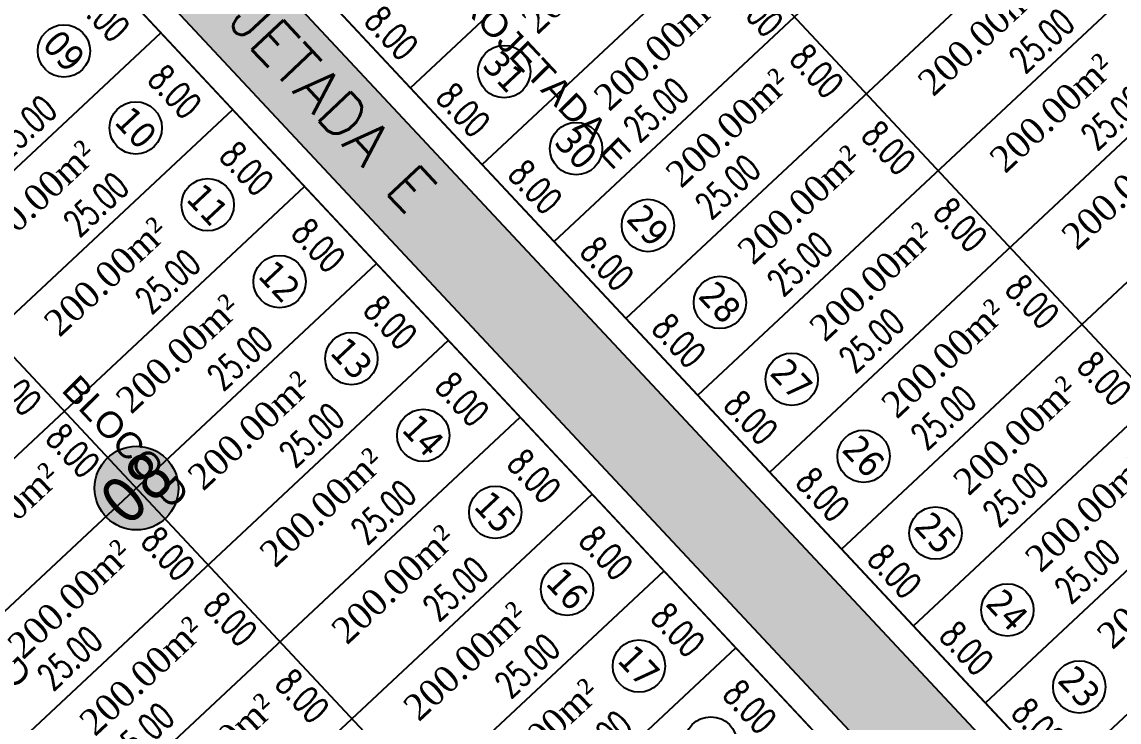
# Model space of a CAD drawing. Header units: metres. Extents: x 437145 to 437701, y 9614495 to 9615043.
# Drawn here: x 437431.1 to 437514.5, y 9614764.9 to 9614818.1 of the extents above; entities that cross this region are included whole.
import ezdxf

# ---------------------------------------------------------------- set-up
doc = ezdxf.new("R2010")
doc.units = ezdxf.units.M
doc.header["$PDMODE"] = 35
doc.header["$PDSIZE"] = 0.1
for name, color, linetype in [('ADUTORA', 90, 'Continuous'), ('Auxiliar', 7, 'Continuous'), ('COTAS', 10, 'Continuous'), ('Layer3', 1, 'Continuous'), ('M_FIO', 32, 'Continuous'), ('ÁREA', 7, 'Continuous')]:
    doc.layers.add(name, color=color, linetype=linetype)
doc.styles.add('ARIAL', font='arial.ttf')
doc.styles.add('COTAS', font='romans.shx', dxfattribs={"width": 0.7})
doc.styles.add('symplex', font='simplex.shx', dxfattribs={"bigfont": 'bigfont.shx'})
doc.styles.add('tahoma', font='tahoma.ttf')
doc.styles.add('ÁREA', font='times.ttf', dxfattribs={"height": 2})
doc.dimstyles.new('C-75', dxfattribs={"dimtxt": 2, "dimasz": 0.2, "dimexe": 0, "dimexo": 0, "dimgap": 1, "dimtad": 0, "dimzin": 4, "dimdsep": 46, "dimtxsty": 'COTAS', "dimblk1": 'BOL-COT', "dimblk2": 'BOL-COT', "dimsah": 1, "dimcen": 0.1, "dimse1": 1, "dimse2": 1, "dimsd1": 1, "dimsd2": 1, "dimclrd": 8, "dimclre": 256, "dimaunit": 1, "dimadec": 3, "dimazin": 0, "dimtfac": 0.5, "dimtix": 1, "dimtmove": 0, "dimatfit": 3, "dimldrblk": 'BOL-COT', "dimfxl": 1, "dimtolj": 1, "dimtzin": 0, "dimarcsym": 0})

# ---------------------------------------------------------------- blocks, each defined once
blk = doc.blocks.new('*D471')
at = {"layer": 'Defpoints', "color": 0, "transparency": 16777216}
for p in [(2646.274082339159, 1111.394247163418), (2646.27414788995, 1109.550512975413), (2671.27414792435, 1109.551401807326)]:
    blk.add_point(p, dxfattribs=at)
at = {"layer": 'Layer3', "transparency": 16777216, "insert": (2658.774082356359, 1111.394691579375), "char_height": 2, "attachment_point": 5, "rotation": 0.00203705268987296, "style": 'COTAS'}
blk.add_mtext('\\A1;25.00', dxfattribs=at)
blk = doc.blocks.new('BOL-COT')
at = {"layer": 'COTAS'}
for p, q in [((-1.999999999999943, 8.53e-14), (2, 8.53e-14)), ((0, -2.999999999999971), (0, 3.000000000000028))]:
    blk.add_line(p, q, dxfattribs=at)
blk.add_circle((0, 0), 0.4, dxfattribs=at)
blk = doc.blocks.new('*D475')
at = {"layer": 'Defpoints', "color": 0, "transparency": 16777216}
for p in [(2671.274147924118, 1109.551401803601), (2668.994713041664, 1101.55132076332), (2671.274432350206, 1101.551401814776)]:
    blk.add_point(p, dxfattribs=at)
at = {"layer": 'Layer3', "transparency": 16777216, "insert": (2668.99457082862, 1105.551320757733), "char_height": 2, "attachment_point": 5, "rotation": 270.0020370518117, "style": 'COTAS'}
blk.add_mtext('\\A1;8.00', dxfattribs=at)
blk = doc.blocks.new('*D476')
at = {"layer": 'Defpoints', "color": 0, "transparency": 16777216}
for p in [(2646.274366763131, 1103.394247167143), (2671.274432348402, 1101.551401818502), (2646.274432314059, 1101.550512984726)]:
    blk.add_point(p, dxfattribs=at)
at = {"layer": 'Layer3', "transparency": 16777216, "insert": (2658.774366780302, 1103.394691584031), "char_height": 2, "attachment_point": 5, "rotation": 0.0020370569587351227, "style": 'COTAS'}
blk.add_mtext('\\A1;25.00', dxfattribs=at)
blk = doc.blocks.new('*D480')
at = {"layer": 'Defpoints', "color": 0, "transparency": 16777216}
for p in [(2671.274432351138, 1101.551401814777), (2668.994997471712, 1093.551320763139), (2671.274716777868, 1093.551401814777)]:
    blk.add_point(p, dxfattribs=at)
at = {"layer": 'Layer3', "transparency": 16777216, "insert": (2668.994855258347, 1097.551320763138), "char_height": 2, "attachment_point": 5, "rotation": 270.00203705639456, "style": 'COTAS'}
blk.add_mtext('\\A1;8.00', dxfattribs=at)
blk = doc.blocks.new('*D481')
at = {"layer": 'Defpoints', "color": 0, "transparency": 16777216}
for p in [(2646.274651191357, 1095.394247178319), (2646.274716742011, 1093.550512986588), (2671.274716776237, 1093.55140181664)]:
    blk.add_point(p, dxfattribs=at)
at = {"layer": 'Layer3', "transparency": 16777216, "insert": (2658.77465120847, 1095.394691593345), "char_height": 2, "attachment_point": 5, "rotation": 0.002037048421005068, "style": 'COTAS'}
blk.add_mtext('\\A1;25.00', dxfattribs=at)
blk = doc.blocks.new('*D485')
at = {"layer": 'Defpoints', "color": 0, "transparency": 16777216}
for p in [(2671.274716774143, 1093.551401814777), (2668.995281889884, 1085.551320770523), (2671.275001201105, 1085.551401822228)]:
    blk.add_point(p, dxfattribs=at)
at = {"layer": 'Layer3', "transparency": 16777216, "insert": (2668.995139676403, 1089.551320766798), "char_height": 2, "attachment_point": 5, "rotation": 270.002037058064, "style": 'COTAS'}
blk.add_mtext('\\A1;8.00', dxfattribs=at)
blk = doc.blocks.new('*D486')
at = {"layer": 'Defpoints', "color": 0, "transparency": 16777216}
for p in [(2646.274935614302, 1087.394247195083), (2646.275001164957, 1085.550512994039), (2671.275001199241, 1085.55140182409)]:
    blk.add_point(p, dxfattribs=at)
at = {"layer": 'Layer3', "transparency": 16777216, "insert": (2658.774935631445, 1087.394691610108), "char_height": 2, "attachment_point": 5, "rotation": 0.002037048421005068, "style": 'COTAS'}
blk.add_mtext('\\A1;25.00', dxfattribs=at)
blk = doc.blocks.new('*D488')
at = {"layer": 'Defpoints', "color": 0, "transparency": 16777216}
for p in [(2642.17790643553, 1093.372511590231), (2642.178190860688, 1085.372511597681), (2644.708813139815, 1085.372601569261)]:
    blk.add_point(p, dxfattribs=at)
at = {"layer": 'Layer3', "transparency": 16777216, "insert": (2644.708670927236, 1089.372601574618), "char_height": 2, "attachment_point": 5, "rotation": 270.00203704514064, "style": 'COTAS'}
blk.add_mtext('\\A1;8.00', dxfattribs=at)
blk = doc.blocks.new('*D489')
at = {"layer": 'Defpoints', "color": 0, "transparency": 16777216}
for p in [(2646.274211102169, 1087.585696259844), (2621.275001535448, 1085.540807431895), (2646.275001205935, 1085.550512992176)]:
    blk.add_point(p, dxfattribs=at)
at = {"layer": 'Layer3', "transparency": 16777216, "insert": (2633.774211266926, 1087.580843479703), "char_height": 2, "attachment_point": 5, "rotation": 0.02224350485413681, "style": 'COTAS'}
blk.add_mtext('\\A1;25.00', dxfattribs=at)
blk = doc.blocks.new('*D490')
at = {"layer": 'Defpoints', "color": 0, "transparency": 16777216}
for p in [(2671.275001201104, 1085.551401822227), (2668.995566319232, 1077.551320778238), (2671.275285627135, 1077.551401829678)]:
    blk.add_point(p, dxfattribs=at)
at = {"layer": 'Layer3', "transparency": 16777216, "insert": (2668.995424106217, 1081.551320774514), "char_height": 2, "attachment_point": 5, "rotation": 270.00203705139387, "style": 'COTAS'}
blk.add_mtext('\\A1;8.00', dxfattribs=at)
blk = doc.blocks.new('*D491')
at = {"layer": 'Defpoints', "color": 0, "transparency": 16777216}
for p in [(2646.275220040529, 1079.394247196946), (2646.275285591046, 1077.550513003352), (2671.275285625271, 1077.551401831541)]:
    blk.add_point(p, dxfattribs=at)
at = {"layer": 'Layer3', "transparency": 16777216, "insert": (2658.775220057642, 1079.39469161104), "char_height": 2, "attachment_point": 5, "rotation": 0.002037044152142905, "style": 'COTAS'}
blk.add_mtext('\\A1;25.00', dxfattribs=at)
blk = doc.blocks.new('*D492')
at = {"layer": 'Defpoints', "color": 0, "transparency": 16777216}
for p in [(2642.174668986141, 1086.904543355438), (2642.174953413104, 1078.904543362889), (2644.705575691618, 1078.90463333504)]:
    blk.add_point(p, dxfattribs=at)
at = {"layer": 'Layer3', "transparency": 16777216, "insert": (2644.705433478137, 1082.904633324924), "char_height": 2, "attachment_point": 5, "rotation": 270.002037058064, "style": 'COTAS'}
blk.add_mtext('\\A1;8.00', dxfattribs=at)
blk = doc.blocks.new('*D493')
at = {"layer": 'Defpoints', "color": 0, "transparency": 16777216}
for p in [(2671.275285626203, 1077.551401829678), (2668.99585074276, 1069.551320778288), (2671.275570052059, 1069.551401829678)]:
    blk.add_point(p, dxfattribs=at)
at = {"layer": 'Layer3', "transparency": 16777216, "insert": (2668.995708529832, 1073.551320778288), "char_height": 2, "attachment_point": 5, "rotation": 270.0020370501413, "style": 'COTAS'}
blk.add_mtext('\\A1;8.00', dxfattribs=at)
blk = doc.blocks.new('*D494')
at = {"layer": 'Defpoints', "color": 0, "transparency": 16777216}
for p in [(2646.275504466502, 1071.394247196946), (2646.275570017019, 1069.55051300894), (2671.275570051302, 1069.551401837128)]:
    blk.add_point(p, dxfattribs=at)
at = {"layer": 'Layer3', "transparency": 16777216, "insert": (2658.775504483644, 1071.39469161104), "char_height": 2, "attachment_point": 5, "rotation": 0.002037044152142905, "style": 'COTAS'}
blk.add_mtext('\\A1;25.00', dxfattribs=at)
blk = doc.blocks.new('*D496')
at = {"layer": 'Defpoints', "color": 0, "transparency": 16777216}
for p in [(2642.10909494114, 1076.243022471997), (2642.109379368102, 1068.243022479448), (2644.640001647607, 1068.243112451599)]:
    blk.add_point(p, dxfattribs=at)
at = {"layer": 'Layer3', "transparency": 16777216, "insert": (2644.639859434125, 1072.243112454522), "char_height": 2, "attachment_point": 5, "rotation": 270.002037058064, "style": 'COTAS'}
blk.add_mtext('\\A1;8.00', dxfattribs=at)
blk = doc.blocks.new('*D497')
at = {"layer": 'Defpoints', "color": 0, "transparency": 16777216}
for p in [(2646.274779953813, 1071.585696269158), (2621.275570387452, 1069.540807443071), (2646.27557005788, 1069.550513007077)]:
    blk.add_point(p, dxfattribs=at)
at = {"layer": 'Layer3', "transparency": 16777216, "insert": (2633.774780118599, 1071.580843487154), "char_height": 2, "attachment_point": 5, "rotation": 0.022243513391919073, "style": 'COTAS'}
blk.add_mtext('\\A1;25.00', dxfattribs=at)
blk = doc.blocks.new('*D498')
at = {"layer": 'Defpoints', "color": 0, "transparency": 16777216}
for p in [(2671.275570051128, 1069.551401833403), (2668.996135170304, 1061.551320789165), (2671.275854478031, 1061.551401840854)]:
    blk.add_point(p, dxfattribs=at)
at = {"layer": 'Layer3', "transparency": 16777216, "insert": (2668.995992956852, 1065.551320785441), "char_height": 2, "attachment_point": 5, "rotation": 270.00203705764716, "style": 'COTAS'}
blk.add_mtext('\\A1;8.00', dxfattribs=at)
blk = doc.blocks.new('*D499')
at = {"layer": 'Defpoints', "color": 0, "transparency": 16777216}
for p in [(2646.27578889121, 1063.394247195083), (2646.275854442001, 1061.550513012665), (2671.275854476286, 1061.551401844579)]:
    blk.add_point(p, dxfattribs=at)
at = {"layer": 'Layer3', "transparency": 16777216, "insert": (2658.775788908352, 1063.39469161104), "char_height": 2, "attachment_point": 5, "rotation": 0.00203705268987296, "style": 'COTAS'}
blk.add_mtext('\\A1;25.00', dxfattribs=at)
blk = doc.blocks.new('*D501')
at = {"layer": 'Defpoints', "color": 0, "transparency": 16777216}
for p in [(2642.178759712517, 1069.372511608857), (2642.1790441375, 1061.372511614445), (2644.709666416481, 1061.37260158597)]:
    blk.add_point(p, dxfattribs=at)
at = {"layer": 'Layer3', "transparency": 16777216, "insert": (2644.709524203989, 1065.372601595107), "char_height": 2, "attachment_point": 5, "rotation": 270.0020370438896, "style": 'COTAS'}
blk.add_mtext('\\A1;8.00', dxfattribs=at)
blk = doc.blocks.new('*D502')
at = {"layer": 'Defpoints', "color": 0, "transparency": 16777216}
for p in [(2646.275064378915, 1063.585696267295), (2621.275854812435, 1061.540807448658), (2646.275854482979, 1061.550513012666)]:
    blk.add_point(p, dxfattribs=at)
at = {"layer": 'Layer3', "transparency": 16777216, "insert": (2633.775064543643, 1063.580843485291), "char_height": 2, "attachment_point": 5, "rotation": 0.022243513391815937, "style": 'COTAS'}
blk.add_mtext('\\A1;25.00', dxfattribs=at)
blk = doc.blocks.new('*D503')
at = {"layer": 'Defpoints', "color": 0, "transparency": 16777216}
for p in [(2671.27585447617, 1061.551401840854), (2668.996419598139, 1053.551320795035), (2671.276138902084, 1053.551401846442)]:
    blk.add_point(p, dxfattribs=at)
at = {"layer": 'Layer3', "transparency": 16777216, "insert": (2668.996277385182, 1057.551320792242), "char_height": 2, "attachment_point": 5, "rotation": 270.0020370505597, "style": 'COTAS'}
blk.add_mtext('\\A1;8.00', dxfattribs=at)
blk = doc.blocks.new('*D504')
at = {"layer": 'Defpoints', "color": 0, "transparency": 16777216}
for p in [(2646.276073316018, 1055.394247206259), (2646.27613886681, 1053.550513018254), (2671.276138901268, 1053.551401850167)]:
    blk.add_point(p, dxfattribs=at)
at = {"layer": 'Layer3', "transparency": 16777216, "insert": (2658.776073333247, 1055.394691622216), "char_height": 2, "attachment_point": 5, "rotation": 0.00203705268987296, "style": 'COTAS'}
blk.add_mtext('\\A1;25.00', dxfattribs=at)
blk = doc.blocks.new('*D506')
at = {"layer": 'Defpoints', "color": 0, "transparency": 16777216}
for p in [(2642.17904413657, 1061.372511614445), (2642.179328563415, 1053.372511625621), (2644.70995084356, 1053.372601597735)]:
    blk.add_point(p, dxfattribs=at)
at = {"layer": 'Layer3', "transparency": 16777216, "insert": (2644.709808630136, 1057.372601602557), "char_height": 2, "attachment_point": 5, "rotation": 270.0020370572312, "style": 'COTAS'}
blk.add_mtext('\\A1;8.00', dxfattribs=at)
blk = doc.blocks.new('*D507')
at = {"layer": 'Defpoints', "color": 0, "transparency": 16777216}
for p in [(2646.275348804103, 1055.585696287784), (2621.276139237534, 1053.540807457972), (2646.276138908021, 1053.550513020116)]:
    blk.add_point(p, dxfattribs=at)
at = {"layer": 'Layer3', "transparency": 16777216, "insert": (2633.77534896886, 1055.580843506712), "char_height": 2, "attachment_point": 5, "rotation": 0.022243509123005028, "style": 'COTAS'}
blk.add_mtext('\\A1;25.00', dxfattribs=at)
blk = doc.blocks.new('*D508')
at = {"layer": 'Defpoints', "color": 0, "transparency": 16777216}
for p in [(2671.276138901153, 1053.551401848304), (2668.996704013926, 1045.551320802453), (2671.276423327183, 1045.551401853892)]:
    blk.add_point(p, dxfattribs=at)
at = {"layer": 'Layer3', "transparency": 16777216, "insert": (2668.996561800911, 1049.551320799659), "char_height": 2, "attachment_point": 5, "rotation": 270.0020370513935, "style": 'COTAS'}
blk.add_mtext('\\A1;8.00', dxfattribs=at)
blk = doc.blocks.new('*D509')
at = {"layer": 'Defpoints', "color": 0, "transparency": 16777216}
for p in [(2646.276357741588, 1047.394247223023), (2646.276423291967, 1045.55051302943), (2671.276423326252, 1045.551401855755)]:
    blk.add_point(p, dxfattribs=at)
at = {"layer": 'Layer3', "transparency": 16777216, "insert": (2658.776357758731, 1047.394691636185), "char_height": 2, "attachment_point": 5, "rotation": 0.0020370398832807433, "style": 'COTAS'}
blk.add_mtext('\\A1;25.00', dxfattribs=at)
blk = doc.blocks.new('*D513')
at = {"layer": 'Defpoints', "color": 0, "transparency": 16777216}
for p in [(2671.276423333701, 1045.551401853892), (2668.996988451714, 1037.551320804348), (2671.276707759616, 1037.551401855755)]:
    blk.add_point(p, dxfattribs=at)
at = {"layer": 'Layer3', "transparency": 16777216, "insert": (2668.996846238757, 1041.551320803417), "char_height": 2, "attachment_point": 5, "rotation": 270.0020370505587, "style": 'COTAS'}
blk.add_mtext('\\A1;8.00', dxfattribs=at)
blk = doc.blocks.new('*D514')
at = {"layer": 'Defpoints', "color": 0, "transparency": 16777216}
for p in [(2646.276642172932, 1039.394247234199), (2646.276707723586, 1037.55051302943), (2671.276707758918, 1037.55140185948)]:
    blk.add_point(p, dxfattribs=at)
at = {"layer": 'Layer3', "transparency": 16777216, "insert": (2658.776642190597, 1039.394691649224), "char_height": 2, "attachment_point": 5, "rotation": 0.0020370484209076656, "style": 'COTAS'}
blk.add_mtext('\\A1;25.00', dxfattribs=at)
blk = doc.blocks.new('*D518')
at = {"layer": 'Defpoints', "color": 0, "transparency": 16777216}
for p in [(2646.276926592384, 1031.394247237924), (2646.276992143039, 1029.550513038743), (2671.276992177498, 1029.551401868793)]:
    blk.add_point(p, dxfattribs=at)
at = {"layer": 'Layer3', "transparency": 16777216, "insert": (2658.776926609614, 1031.394691652949), "char_height": 2, "attachment_point": 5, "rotation": 0.002037048421005068, "style": 'COTAS'}
blk.add_mtext('\\A1;25.00', dxfattribs=at)
blk = doc.blocks.new('*D578')
at = {"layer": 'Defpoints', "color": 0, "transparency": 16777216}
for p in [(2682.274716769834, 1093.551793298083), (2682.275001195748, 1085.551793307397), (2684.06716548875, 1085.551857024642)]:
    blk.add_point(p, dxfattribs=at)
at = {"layer": 'Layer3', "transparency": 16777216, "insert": (2684.067023275793, 1089.551857019986), "char_height": 2, "attachment_point": 5, "rotation": 270.0020370505606, "style": 'COTAS'}
blk.add_mtext('\\A1;8.00', dxfattribs=at)
blk = doc.blocks.new('*D580')
at = {"layer": 'Defpoints', "color": 0, "transparency": 16777216}
for p in [(2707.274211076001, 1087.58786540139), (2682.275001509489, 1085.542976577166), (2707.275001179916, 1085.55268213931)]:
    blk.add_point(p, dxfattribs=at)
at = {"layer": 'Layer3', "transparency": 16777216, "insert": (2694.774211240787, 1087.583012620318), "char_height": 2, "attachment_point": 5, "rotation": 0.022243509123056594, "style": 'COTAS'}
blk.add_mtext('\\A1;25.00', dxfattribs=at)
blk = doc.blocks.new('*D586')
at = {"layer": 'Defpoints', "color": 0, "transparency": 16777216}
for p in [(2682.275285621838, 1077.551793314847), (2682.275570046705, 1069.551793318573), (2684.067734341976, 1069.551857035584)]:
    blk.add_point(p, dxfattribs=at)
at = {"layer": 'Layer3', "transparency": 16777216, "insert": (2684.067592129542, 1073.551857033722), "char_height": 2, "attachment_point": 5, "rotation": 270.00203704305534, "style": 'COTAS'}
blk.add_mtext('\\A1;8.00', dxfattribs=at)
blk = doc.blocks.new('*D587')
at = {"layer": 'Defpoints', "color": 0, "transparency": 16777216}
for p in [(2703.012625752157, 1075.910250995639), (2703.01291017912, 1067.91025100309), (2705.543532453501, 1067.910340975241)]:
    blk.add_point(p, dxfattribs=at)
at = {"layer": 'Layer3', "transparency": 16777216, "insert": (2705.54339024002, 1071.910340970713), "char_height": 2, "attachment_point": 5, "rotation": 270.002037058064, "style": 'COTAS'}
blk.add_mtext('\\A1;8.00', dxfattribs=at)
blk = doc.blocks.new('*D588')
at = {"layer": 'Defpoints', "color": 0, "transparency": 16777216}
for p in [(2707.274779927755, 1071.587865427467), (2682.275570361433, 1069.542976586479), (2707.275570031978, 1069.552682152349)]:
    blk.add_point(p, dxfattribs=at)
at = {"layer": 'Layer3', "transparency": 16777216, "insert": (2694.774780092482, 1071.583012644532), "char_height": 2, "attachment_point": 5, "rotation": 0.022243517660695614, "style": 'COTAS'}
blk.add_mtext('\\A1;25.00', dxfattribs=at)
blk = doc.blocks.new('*D590')
at = {"layer": 'Defpoints', "color": 0, "transparency": 16777216}
for p in [(2707.275788865016, 1063.396416347805), (2707.275854415808, 1061.552682159799), (2732.275854450092, 1061.553570991713)]:
    blk.add_point(p, dxfattribs=at)
at = {"layer": 'Layer3', "transparency": 16777216, "insert": (2719.775788882158, 1063.396860763761), "char_height": 2, "attachment_point": 5, "rotation": 0.00203705268987296, "style": 'COTAS'}
blk.add_mtext('\\A1;25.00', dxfattribs=at)
blk = doc.blocks.new('*D591')
at = {"layer": 'Defpoints', "color": 0, "transparency": 16777216}
for p in [(2682.275570046705, 1069.551793318573), (2682.275854472852, 1061.551793329749), (2684.068018767075, 1061.551857047047)]:
    blk.add_point(p, dxfattribs=at)
at = {"layer": 'Layer3', "transparency": 16777216, "insert": (2684.067876554002, 1065.551857041459), "char_height": 2, "attachment_point": 5, "rotation": 270.0020370522286, "style": 'COTAS'}
blk.add_mtext('\\A1;8.00', dxfattribs=at)
blk = doc.blocks.new('*D592')
at = {"layer": 'Defpoints', "color": 0, "transparency": 16777216}
for p in [(2703.178759686382, 1069.374680755991), (2703.179044111307, 1061.374680757854), (2705.709666394275, 1061.37477072936)]:
    blk.add_point(p, dxfattribs=at)
at = {"layer": 'Layer3', "transparency": 16777216, "insert": (2705.709524181811, 1065.374770738515), "char_height": 2, "attachment_point": 5, "rotation": 270.0020370434717, "style": 'COTAS'}
blk.add_mtext('\\A1;8.00', dxfattribs=at)
blk = doc.blocks.new('*D593')
at = {"layer": 'Defpoints', "color": 0, "transparency": 16777216}
for p in [(2707.27506435287, 1063.587865423742), (2682.275854786242, 1061.542976595792), (2707.275854456787, 1061.552682157937)]:
    blk.add_point(p, dxfattribs=at)
at = {"layer": 'Layer3', "transparency": 16777216, "insert": (2694.775064517598, 1063.58301264267), "char_height": 2, "attachment_point": 5, "rotation": 0.022243509122953458, "style": 'COTAS'}
blk.add_mtext('\\A1;25.00', dxfattribs=at)
blk = doc.blocks.new('*D595')
at = {"layer": 'Defpoints', "color": 0, "transparency": 16777216}
for p in [(2707.27607328901, 1055.396416357118), (2707.276138839802, 1053.552682163525), (2732.276138874144, 1053.553570995438)]:
    blk.add_point(p, dxfattribs=at)
at = {"layer": 'Layer3', "transparency": 16777216, "insert": (2719.776073306181, 1055.396860773075), "char_height": 2, "attachment_point": 5, "rotation": 0.00203705268987296, "style": 'COTAS'}
blk.add_mtext('\\A1;25.00', dxfattribs=at)
blk = doc.blocks.new('*D596')
at = {"layer": 'Defpoints', "color": 0, "transparency": 16777216}
for p in [(2682.27585447192, 1061.551793329748), (2682.27613889766, 1053.551793331611), (2684.068303191418, 1053.551857048818)]:
    blk.add_point(p, dxfattribs=at)
at = {"layer": 'Layer3', "transparency": 16777216, "insert": (2684.068160978548, 1057.551857047887), "char_height": 2, "attachment_point": 5, "rotation": 270.002037049308, "style": 'COTAS'}
blk.add_mtext('\\A1;8.00', dxfattribs=at)
blk = doc.blocks.new('*D597')
at = {"layer": 'Defpoints', "color": 0, "transparency": 16777216}
for p in [(2703.179044110492, 1061.374680757854), (2703.17932853757, 1053.37468076903), (2705.709950817134, 1053.374770741217)]:
    blk.add_point(p, dxfattribs=at)
at = {"layer": 'Layer3', "transparency": 16777216, "insert": (2705.709808603594, 1057.374770749691), "char_height": 2, "attachment_point": 5, "rotation": 270.00203705889874, "style": 'COTAS'}
blk.add_mtext('\\A1;8.00', dxfattribs=at)
blk = doc.blocks.new('*D598')
at = {"layer": 'Defpoints', "color": 0, "transparency": 16777216}
for p in [(2707.275348777665, 1055.587865434918), (2682.276139211399, 1053.54297660138), (2707.276138881886, 1053.55268216725)]:
    blk.add_point(p, dxfattribs=at)
at = {"layer": 'Layer3', "transparency": 16777216, "insert": (2694.775348942421, 1055.583012651983), "char_height": 2, "attachment_point": 5, "rotation": 0.02224351766074718, "style": 'COTAS'}
blk.add_mtext('\\A1;25.00', dxfattribs=at)
blk = doc.blocks.new('*D600')
at = {"layer": 'Defpoints', "color": 0, "transparency": 16777216}
for p in [(2707.276357714051, 1047.396416353393), (2707.276423264842, 1045.552682170975), (2732.276423301106, 1045.553571002889)]:
    blk.add_point(p, dxfattribs=at)
at = {"layer": 'Layer3', "transparency": 16777216, "insert": (2719.776357732183, 1047.39686076935), "char_height": 2, "attachment_point": 5, "rotation": 0.002037052689718261, "style": 'COTAS'}
blk.add_mtext('\\A1;25.00', dxfattribs=at)
blk = doc.blocks.new('*D601')
at = {"layer": 'Defpoints', "color": 0, "transparency": 16777216}
for p in [(2682.276138896728, 1053.551793331611), (2682.276423322817, 1045.551793340925), (2684.068587618322, 1045.55185705821)]:
    blk.add_point(p, dxfattribs=at)
at = {"layer": 'Layer3', "transparency": 16777216, "insert": (2684.068445405277, 1049.551857053553), "char_height": 2, "attachment_point": 5, "rotation": 270.00203705181127, "style": 'COTAS'}
blk.add_mtext('\\A1;8.00', dxfattribs=at)
blk = doc.blocks.new('*D602')
at = {"layer": 'Defpoints', "color": 0, "transparency": 16777216}
for p in [(2703.179328535475, 1053.374680765304), (2703.179612962379, 1045.37468077648), (2705.71023524296, 1045.374770748612)]:
    blk.add_point(p, dxfattribs=at)
at = {"layer": 'Layer3', "transparency": 16777216, "insert": (2705.710093029508, 1049.374770753416), "char_height": 2, "attachment_point": 5, "rotation": 270.00203705764807, "style": 'COTAS'}
blk.add_mtext('\\A1;8.00', dxfattribs=at)
blk = doc.blocks.new('*D603')
at = {"layer": 'Defpoints', "color": 0, "transparency": 16777216}
for p in [(2707.27563320314, 1047.587865433055), (2682.276423637314, 1045.542976610693), (2707.276423306752, 1045.552682169113)]:
    blk.add_point(p, dxfattribs=at)
at = {"layer": 'Layer3', "transparency": 16777216, "insert": (2694.77563336842, 1047.583012653846), "char_height": 2, "attachment_point": 5, "rotation": 0.022243500586202527, "style": 'COTAS'}
blk.add_mtext('\\A1;25.00', dxfattribs=at)
blk = doc.blocks.new('*D605')
at = {"layer": 'Defpoints', "color": 0, "transparency": 16777216}
for p in [(2707.276642147923, 1039.396416372019), (2707.27670769844, 1037.552682176563), (2732.276707732608, 1037.553571004751)]:
    blk.add_point(p, dxfattribs=at)
at = {"layer": 'Layer3', "transparency": 16777216, "insert": (2719.776642165008, 1039.396860786113), "char_height": 2, "attachment_point": 5, "rotation": 0.002037044152142905, "style": 'COTAS'}
blk.add_mtext('\\A1;25.00', dxfattribs=at)
blk = doc.blocks.new('*D606')
at = {"layer": 'Defpoints', "color": 0, "transparency": 16777216}
for p in [(2682.276423329338, 1045.551793342787), (2682.276707754262, 1037.55179334465), (2684.068872052502, 1037.551857061674)]:
    blk.add_point(p, dxfattribs=at)
at = {"layer": 'Layer3', "transparency": 16777216, "insert": (2684.068729840039, 1041.551857060743), "char_height": 2, "attachment_point": 5, "rotation": 270.0020370434717, "style": 'COTAS'}
blk.add_mtext('\\A1;8.00', dxfattribs=at)
blk = doc.blocks.new('*D607')
at = {"layer": 'Defpoints', "color": 0, "transparency": 16777216}
for p in [(2703.179612967967, 1045.37468077648), (2703.179897393997, 1037.374680782068), (2705.710519673327, 1037.374770753924)]:
    blk.add_point(p, dxfattribs=at)
at = {"layer": 'Layer3', "transparency": 16777216, "insert": (2705.710377460312, 1041.374770749691), "char_height": 2, "attachment_point": 5, "rotation": 270.0020370513935, "style": 'COTAS'}
blk.add_mtext('\\A1;8.00', dxfattribs=at)
blk = doc.blocks.new('*D608')
at = {"layer": 'Defpoints', "color": 0, "transparency": 16777216}
for p in [(2707.275917634568, 1039.587865446094), (2682.276708068816, 1037.542976614419), (2707.276707738487, 1037.552682176563)]:
    blk.add_point(p, dxfattribs=at)
at = {"layer": 'Layer3', "transparency": 16777216, "insert": (2694.775917799733, 1039.583012665022), "char_height": 2, "attachment_point": 5, "rotation": 0.022243509123726954, "style": 'COTAS'}
blk.add_mtext('\\A1;25.00', dxfattribs=at)
blk = doc.blocks.new('*D610')
at = {"layer": 'Defpoints', "color": 0, "transparency": 16777216}
for p in [(2682.276707748674, 1037.55179334465), (2682.276992173715, 1029.551793350238), (2684.069156472072, 1029.551857067289)]:
    blk.add_point(p, dxfattribs=at)
at = {"layer": 'Layer3', "transparency": 16777216, "insert": (2684.069014259551, 1033.551857064495), "char_height": 2, "attachment_point": 5, "rotation": 270.00203704430646, "style": 'COTAS'}
blk.add_mtext('\\A1;8.00', dxfattribs=at)
blk = doc.blocks.new('*D611')
at = {"layer": 'Defpoints', "color": 0, "transparency": 16777216}
for p in [(2703.179897386314, 1037.374680778343), (2703.180181813275, 1029.374680785793), (2705.710804092489, 1029.374770757944)]:
    blk.add_point(p, dxfattribs=at)
at = {"layer": 'Layer3', "transparency": 16777216, "insert": (2705.710661879008, 1033.37477076273), "char_height": 2, "attachment_point": 5, "rotation": 270.002037058064, "style": 'COTAS'}
blk.add_mtext('\\A1;8.00', dxfattribs=at)
blk = doc.blocks.new('*D612')
at = {"layer": 'Defpoints', "color": 0, "transparency": 16777216}
for p in [(2707.276202054569, 1031.587865449819), (2682.276992487337, 1029.542976618144), (2707.276992158638, 1029.552682182151)]:
    blk.add_point(p, dxfattribs=at)
at = {"layer": 'Layer3', "transparency": 16777216, "insert": (2694.776202218919, 1031.583012667815), "char_height": 2, "attachment_point": 5, "rotation": 0.02224351339113985, "style": 'COTAS'}
blk.add_mtext('\\A1;25.00', dxfattribs=at)
blk = doc.blocks.new('*D615')
at = {"layer": 'Defpoints', "color": 0, "transparency": 16777216}
for p in [(2682.276992173715, 1029.551793350238), (2682.277276599513, 1021.551793355826), (2684.069440896531, 1021.551857073045)]:
    blk.add_point(p, dxfattribs=at)
at = {"layer": 'Layer3', "transparency": 16777216, "insert": (2684.069298683632, 1025.551857070252), "char_height": 2, "attachment_point": 5, "rotation": 270.0020370497259, "style": 'COTAS'}
blk.add_mtext('\\A1;8.00', dxfattribs=at)
blk = doc.blocks.new('*D616')
at = {"layer": 'Defpoints', "color": 0, "transparency": 16777216}
for p in [(2703.180181812344, 1029.374680783931), (2703.180466239132, 1021.374680789518), (2705.711088520294, 1021.374770761614)]:
    blk.add_point(p, dxfattribs=at)
at = {"layer": 'Layer3', "transparency": 16777216, "insert": (2705.710946306901, 1025.374770755279), "char_height": 2, "attachment_point": 5, "rotation": 270.00203705681287, "style": 'COTAS'}
blk.add_mtext('\\A1;8.00', dxfattribs=at)
blk = doc.blocks.new('*D617')
at = {"layer": 'Defpoints', "color": 0, "transparency": 16777216}
for p in [(2707.276486479878, 1023.587865455407), (2682.277276914183, 1021.542976623732), (2707.277276583797, 1021.552682185877)]:
    blk.add_point(p, dxfattribs=at)
at = {"layer": 'Layer3', "transparency": 16777216, "insert": (2694.776486645071, 1023.583012674335), "char_height": 2, "attachment_point": 5, "rotation": 0.02224350912377852, "style": 'COTAS'}
blk.add_mtext('\\A1;25.00', dxfattribs=at)
blk = doc.blocks.new('*D620')
at = {"layer": 'Defpoints', "color": 0, "transparency": 16777216}
for p in [(2682.277276597882, 1021.551793357688), (2682.277561023738, 1013.551793361413), (2684.069725314819, 1013.551857078646)]:
    blk.add_point(p, dxfattribs=at)
at = {"layer": 'Layer3', "transparency": 16777216, "insert": (2684.069583101892, 1017.551857076783), "char_height": 2, "attachment_point": 5, "rotation": 270.00203705014235, "style": 'COTAS'}
blk.add_mtext('\\A1;8.00', dxfattribs=at)
blk = doc.blocks.new('*D622')
at = {"layer": 'Defpoints', "color": 0, "transparency": 16777216}
for p in [(2707.276770903804, 1015.587865459132), (2682.277561338468, 1013.542976631182), (2707.277561008023, 1013.552682197052)]:
    blk.add_point(p, dxfattribs=at)
at = {"layer": 'Layer3', "transparency": 16777216, "insert": (2694.776771069026, 1015.583012676197), "char_height": 2, "attachment_point": 5, "rotation": 0.02224351766157224, "style": 'COTAS'}
blk.add_mtext('\\A1;25.00', dxfattribs=at)
blk = doc.blocks.new('*D813')
at = {"layer": 'Defpoints', "color": 0, "transparency": 16777216}
for p in [(2682.275000882184, 1085.56061003949), (2682.275285308156, 1077.560610043215), (2684.06744960139, 1077.560673760475)]:
    blk.add_point(p, dxfattribs=at)
at = {"layer": 'Layer3', "transparency": 16777216, "insert": (2684.067307388405, 1081.560673758612), "char_height": 2, "attachment_point": 5, "rotation": 270.0020370509761, "style": 'COTAS'}
blk.add_mtext('\\A1;8.00', dxfattribs=at)
blk = doc.blocks.new('*D818')
at = {"layer": 'Defpoints', "color": 0, "transparency": 16777216}
for p in [(2671.276707751817, 1037.551401848304), (2668.997272872507, 1029.551320802204), (2671.276992178721, 1029.551401853892)]:
    blk.add_point(p, dxfattribs=at)
at = {"layer": 'Layer3', "transparency": 16777216, "insert": (2668.997130659055, 1033.55132079941), "char_height": 2, "attachment_point": 5, "rotation": 270.00203705764665, "style": 'COTAS'}
blk.add_mtext('\\A1;8.00', dxfattribs=at)
blk = doc.blocks.new('atutu')
h = blk.add_hatch(color=252)
h.dxf.hatch_style = 1
h.paths.add_polyline_path([(2863.27140678136, 1159.558238957408), (2832.441365581961, 1159.557143029156), (2829.269912204845, 1162.728995614085), (2829.271411739139, 1186.557193566445), (2822.271411752119, 1186.556761926371), (2822.269912194019, 1162.728213547128), (2819.09828051572, 1159.556668717745), (2712.443942977023, 1159.552877426478), (2709.272258869338, 1162.724336050782), (2709.271411981923, 1186.548470260906), (2702.271411822259, 1186.552842710498), (2702.272258873936, 1162.724087221879), (2699.100800246664, 1159.552403111342), (2531.943943363696, 1159.546461113128), (2528.772258974577, 1162.717918372113), (2528.771411935881, 1186.546327062282), (2521.771411945776, 1186.546083545643), (2521.772258983716, 1162.717701955098), (2518.600845955045, 1159.545986803579), (2436.443943144952, 1159.54306633431), (2433.2734401203, 1162.71334396522), (2433.272602327134, 1186.281645370978), (2426.272602420324, 1186.281645370978), (2426.281634772279, 928.7582939084205), (2433.281757170125, 928.7429307180973), (2433.279530455964, 991.3835418525669), (2436.438828028122, 994.5430630039009), (2521.436665092793, 994.5460849482151), (2521.436663749652, 994.5460745378914), (2524.218322191311, 994.5462978762192), (2531.21832219556, 994.5462978762192), (2534.779809492489, 994.5465489349843), (2534.768827719056, 994.5465589541527), (2792.106664956047, 994.5557081423284), (2795.278350587318, 991.384248027909), (2795.280577226275, 928.7558006759319), (2802.280577230408, 928.7558006759319), (2802.278350192495, 991.3954800054016), (2805.438827599015, 994.5561821426782), (2853.117648044625, 994.5578772801491), (2856.278350169154, 991.3973998952242), (2856.280577190186, 928.7582247092904), (2863.271366820345, 928.7582182477745)])
h.paths.add_polyline_path([(2612.272733265674, 1149.377741661254), (2612.277876275673, 1004.720887549552), (2609.106416146004, 1001.549201898608), (2561.449562127493, 1001.547507541585), (2558.277876297152, 1004.718967855308), (2558.272733288899, 1149.375821790058), (2561.444193402853, 1152.547507431689), (2609.101047624275, 1152.549201786849)], flags=16)
h.paths.add_polyline_path([(2619.272733261599, 1149.377990736025), (2622.444193176891, 1152.549676178354), (2670.101047609316, 1152.551370531651), (2673.272733240237, 1149.379910415369), (2673.277876248957, 1004.723056471306), (2670.106415938784, 1001.551370641547), (2622.449562099786, 1001.549676290113), (2619.277876271133, 1004.721136598247)], flags=16)
h.paths.add_polyline_path([(2551.272733292741, 1149.375572922039), (2551.277876301635, 1004.71871880475), (2548.106416166318, 1001.54703315008), (2500.449561969459, 1001.545338791195), (2497.277876336617, 1004.716798911202), (2497.27273331678, 1149.373653047118), (2500.444193430443, 1152.545338683161), (2548.101047658676, 1152.547033038321)], flags=16)
h.paths.add_polyline_path([(2680.272733235522, 1149.38015928525), (2683.444193349302, 1152.551844926882), (2731.101047563856, 1152.553539282042), (2734.272733212822, 1149.382079150859), (2734.277876221657, 1004.725225419137), (2731.106415716897, 1001.553539395663), (2683.449562278367, 1001.551845034915), (2680.27787624494, 1004.723305547941)], flags=16)
h.paths.add_polyline_path([(2490.272733319516, 1149.373404180962), (2490.27787634011, 1004.716550035733), (2487.106416225748, 1001.544864403415), (2436.452177504509, 1001.543063480738), (2433.279056522612, 1004.715958876866), (2433.27391435121, 1149.372558730054), (2436.44419347503, 1152.54306327771), (2487.101047690341, 1152.544864293519)], flags=16)
h.paths.add_polyline_path([(2741.272733208806, 1149.382328035641), (2744.444193322643, 1152.554013671684), (2792.101047538128, 1152.555708026844), (2795.272733186803, 1149.384247895661), (2795.277876196395, 1004.727393774647), (2792.106416082732, 1001.555708140466), (2744.449562452292, 1001.55401378158), (2741.277876218456, 1004.725474493909)], flags=16)
h.paths.add_polyline_path([(2802.272733183892, 1149.384496780443), (2805.444193296857, 1152.556182418349), (2853.101047503611, 1152.557876775372), (2856.272733159736, 1149.386416634875), (2856.277876169678, 1004.729562517586), (2853.106416056015, 1001.557876883405), (2805.449561822776, 1001.556182530108), (2802.277876191855, 1004.727642640802)], flags=16)
at = {"layer": 'Layer3'}
h = blk.add_hatch(color=101, dxfattribs=at)
h.dxf.hatch_style = 1
h.set_gradient(color1=(131, 236, 156), color2=(83, 228, 117), one_color=1, tint=0.6100000143051147)
h.paths.add_polyline_path([(2648.601695352898, 1075.350148910987, 1), (2643.973493714491, 1079.720388001162, 1)])
at = {"layer": 'Layer3', "color": 0}
for points in [[(2646.272690248816, 1150.550513102073), (2646.277916575398, 1003.550513051781)], [(2707.272690222448, 1150.552682049903), (2707.277916549263, 1003.552682200778)], [(2671.277845454135, 1005.551402079272), (2671.272761350987, 1148.551401777524)], [(2682.277845446801, 1005.551793368864), (2682.272761344933, 1148.551792860362)], [(2621.274432280765, 1101.549624350253), (2671.274432349683, 1101.551402015942)], [(2621.274716706621, 1093.549624355841), (2671.274716774549, 1093.55140201408)], [(2621.275001132477, 1085.549624359566), (2671.275001199416, 1085.551402019668)], [(2682.275001105411, 1085.551793309259), (2732.275001173223, 1085.553570971224)], [(2621.275285558624, 1077.549624368879), (2671.275285626378, 1077.551402028981)], [(2682.275285532314, 1077.551793314847), (2732.27528560001, 1077.553570980537)], [(2621.275569984597, 1069.549624370742), (2671.275570051536, 1069.551402032706)], [(2682.275569958229, 1069.551793318573), (2732.275570024993, 1069.553570980537)], [(2621.275854409463, 1061.54962437633), (2671.275854477275, 1061.551402040157)], [(2682.275854383328, 1061.551793326023), (2732.275854451024, 1061.553570991713)], [(2621.276138836425, 1053.54962438378), (2671.276138901502, 1053.551402047607)], [(2682.276138810115, 1053.551793331611), (2732.276138874144, 1053.553570995438)], [(2621.276423262223, 1045.549624393093), (2671.276423327358, 1045.551402051333)], [(2682.276423236088, 1045.551793342787), (2732.276423301106, 1045.553571002889)], [(2621.276707225911, 1037.549624396819), (2671.276707753447, 1037.55140205692)], [(2682.276707198611, 1037.55179334465), (2732.27670772702, 1037.553571004751)], [(2682.276992086985, 1029.551793348375), (2732.276992152061, 1029.553571012202)], [(2682.277276513016, 1021.551793357688), (2732.277276577976, 1021.553571019653)], [(2682.277560938989, 1013.551793361413), (2732.277561001969, 1013.553571023378)]]:
    blk.add_lwpolyline(points, dxfattribs=at)
for centre, radius in [((2664.944322884573, 1105.57177023809), 1.990958139869911), ((2664.944607313222, 1097.571770247403), 1.990958139869911), ((2664.944891736459, 1089.571770251128), 1.990958139869911), ((2664.945176162315, 1081.571770258579), 1.990958139869911), ((2688.31447080106, 1081.572601475152), 1.990958139869911), ((2646.287594531803, 1077.535248009819), 3.182736247992434), ((2664.94546058724, 1073.571770258579), 1.990958139869911), ((2688.31475554054, 1073.563784748647), 1.990958139869911), ((2664.945745013503, 1065.571770267892), 1.990958139869911), ((2688.315039965464, 1065.563784752372), 1.990958139869911), ((2664.946029437381, 1057.571770271617), 1.990958139869911), ((2688.315324390505, 1057.563784763548), 1.990958139869911), ((2664.946313875111, 1049.571770081628), 1.990958139869911), ((2688.315608815488, 1049.56378476541), 1.990958139869911), ((2664.946598293924, 1041.571770290244), 1.990958139869911), ((2688.315893247223, 1041.563784776586), 1.990958139869911), ((2664.946882714192, 1033.571770292106), 1.990958139869911), ((2688.316177666677, 1033.563784780312), 1.990958139869911), ((2688.316462092475, 1025.563784784037), 1.990958139869911), ((2688.316746517574, 1017.56378479335), 1.990958139869911)]:
    blk.add_circle(centre, radius, dxfattribs=at)
at = {"layer": 'M_FIO'}
for points in [[(2673.277874905815, 1004.72304605912), (2673.272731897096, 1149.379900003183)], [(2673.277874906921, 1004.72304605912), (2673.272731898201, 1149.379900003183)], [(2680.277874901798, 1004.723295137617), (2680.272731892381, 1149.380148874927)], [(2680.277874902904, 1004.723295137617), (2680.272731893487, 1149.380148874927)]]:
    blk.add_lwpolyline(points, dxfattribs=at)
at = {"layer": 'ADUTORA', "color": 7, "style": 'symplex'}
blk.add_text('RUA PROJETADA E', height=3.284297485517897, rotation=270.0256716937466, dxfattribs=at).set_placement((2675.443176226773, 1118.543453418049))
at = {"layer": 'Layer3', "color": 5, "char_height": 1.999999999999999, "attachment_point": 5, "rotation": 270.0497252510426, "style": 'tahoma'}
for s, insert in [('\\A1;09', (2664.944322886551, 1105.571770241815)), ('\\A1;10', (2664.944607314445, 1097.571770251128)), ('\\A1;11', (2664.944891737448, 1089.571770252991)), ('\\A1;12', (2664.945176164469, 1081.571770264167)), ('\\A1;31', (2688.314470801177, 1081.572601475152)), ('\\A1;30', (2688.314755540714, 1073.563784752372)), ('\\A1;13', (2664.945460589219, 1073.571770266029)), ('\\A1;14', (2664.945745014435, 1065.571770271617)), ('\\A1;29', (2688.315039965464, 1065.563784752372)), ('\\A1;15', (2664.946029438544, 1057.571770279068)), ('\\A1;28', (2688.315324390622, 1057.563784767273)), ('\\A1;16', (2664.946313864284, 1049.571770282793)), ('\\A1;27', (2688.315608815547, 1049.563784761685)), ('\\A1;17', (2664.946598295961, 1041.571770297694)), ('\\A1;26', (2688.315893247398, 1041.563784780312)), ('\\A1;25', (2688.316177666735, 1033.563784780312)), ('\\A1;24', (2688.316462092591, 1025.563784787762)), ('\\A1;23', (2688.316746517749, 1017.563784791488))]:
    blk.add_mtext(s, dxfattribs=dict(at, insert=insert))
at = {"layer": 'Layer3', "color": 1, "insert": (2646.2875945332, 1077.535268457937), "char_height": 3.499999999999999, "attachment_point": 5, "rotation": 0.0020370548664193034, "style": 'tahoma'}
blk.add_mtext('\\A1;08', dxfattribs=at)
at = {"layer": 'ÁREA', "linetype": 'Continuous', "lineweight": -2, "extrusion": (0.0262307824511418, -0.0004708427962515, 0.9996558029437244), "style": 'ÁREA'}
for p in [(1145.241738753763, -2628.882849454336, 64.43942368023913), (1137.243032358353, -2629.02666126304, 64.44319788334195), (1129.244325966685, -2629.170473072611, 64.44697208639381), (1121.245619582478, -2629.314284882687, 64.45074628944985), (1113.246913200228, -2629.458096698028, 64.4545204925149), (1105.248206812237, -2629.601908504852, 64.45829469562571), (1106.345149830913, -2690.571052111883, 66.05837140298858), (1097.249500418635, -2629.745720310501, 64.46206889852459), (1098.34644343369, -2690.714863923353, 66.06214560621768), (1089.250794034608, -2629.889532130584, 64.46584310183965), (1090.347737051472, -2690.858675740436, 66.06591980944307)]:
    blk.add_text('200.00m²', height=1.999999999999999, rotation=270.9999999484056, dxfattribs=at).set_placement(p)
at = {"layer": 'ÁREA', "linetype": 'Continuous', "lineweight": -2, "extrusion": (0.02623078245114181, -0.0004708427962515001, 0.9996558029437245), "style": 'ÁREA'}
for p in [(1128.898284360589, -2610.427264236122, 63.95507454413575), (1129.995227392351, -2671.396407845654, 65.55515125150518), (1120.899577969019, -2610.571076051166, 63.95884874716566), (1121.996520989355, -2671.540219646868, 65.55892545449423), (1112.900871579198, -2610.71488785983, 63.96262295017919), (1113.997814603392, -2671.684031462911, 65.56269965775964), (1104.902165198708, -2610.858699669429, 63.96639715335648), (1105.99910821916, -2671.827843271596, 65.56647386062357), (1098.000401827622, -2671.971655088441, 65.57024806376992), (1090.001695436089, -2672.115466905514, 65.57402226710512), (1082.002989051706, -2672.259278705816, 65.57779646991742), (1074.004282660108, -2672.403090519285, 65.58157067305793), (1066.005576272243, -2672.546902333151, 65.58534487623437)]:
    blk.add_text('200.00m²', height=1.999999999999999, rotation=270.9999999484056, dxfattribs=at).set_placement(p)
at = {"layer": 'Layer3', "color": 0}
for p1, p2, distance, picture, middle in [((2671.27414792435, 1109.551401807326), (2646.27414788995, 1109.550512975413), -1.843734189170146, '*D471', (2658.774082356359, 1111.394691579375)), ((2671.274147924118, 1109.551401803601), (2671.274432350207, 1101.551401814777), -2.27971930998383, '*D475', (2668.99457082862, 1105.551320757733)), ((2671.274432348402, 1101.551401818502), (2646.27443231406, 1101.550512984726), -1.8437341835822156, '*D476', (2658.774366780302, 1103.394691584031)), ((2671.274432351138, 1101.551401814777), (2671.274716777868, 1093.551401814777), -2.2797193075968676, '*D480', (2668.994855258347, 1097.551320763138)), ((2671.274716776237, 1093.551401816639), (2646.274716742011, 1093.550512986588), -1.843734192896114, '*D481', (2658.77465120847, 1095.394691593345)), ((2671.274716774142, 1093.551401814777), (2671.275001201104, 1085.551401822227), -2.2797193126604816, '*D485', (2668.995139676403, 1089.551320766798)), ((2682.274716769835, 1093.551793298084), (2682.275001195749, 1085.551793307397), 1.7921642941336284, '*D578', (2684.067023275793, 1089.551857019986)), ((2621.275001535449, 1085.540807431895), (2646.275001205935, 1085.550512992176), 2.035183421036108, '*D489', (2633.774211266926, 1087.580843479703)), ((2671.275001199241, 1085.55140182409), (2646.275001164957, 1085.550512994039), -1.8437342022091119, '*D486', (2658.774935631445, 1087.394691610108)), ((2682.275001509488, 1085.542976577166), (2707.275001179916, 1085.55268213931), 2.0351834154480035, '*D580', (2694.774211240787, 1087.583012620318)), ((2671.275001201104, 1085.551401822227), (2671.275285627135, 1077.551401829678), -2.279719309344, '*D490', (2668.995424106217, 1081.551320774514)), ((2682.275000882184, 1085.560610039491), (2682.275285308157, 1077.560610043216), 1.79216429436555, '*D813', (2684.067307388405, 1081.560673758612)), ((2671.275285625272, 1077.551401831541), (2646.275285591046, 1077.550513003352), -1.8437341947592087, '*D491', (2658.775220057642, 1079.39469161104)), ((2671.275285626203, 1077.551401829678), (2671.275570052059, 1069.551401829678), -2.279719310739618, '*D493', (2668.995708529832, 1073.551320778288)), ((2682.275285621838, 1077.551793314847), (2682.275570046704, 1069.551793318573), 1.7921642964046283, '*D586', (2684.067592129542, 1073.551857033722)), ((2621.275570387452, 1069.540807443071), (2646.27557005788, 1069.550513007078), 2.035183415448062, '*D497', (2633.774780118599, 1071.580843487154)), ((2671.275570051303, 1069.551401837128), (2646.275570017019, 1069.55051300894), -1.8437341891712733, '*D494', (2658.775504483644, 1071.39469161104)), ((2682.275570361433, 1069.542976586479), (2707.275570031978, 1069.552682152349), 2.0351834284861834, '*D588', (2694.774780092482, 1071.583012644532)), ((2671.275570051128, 1069.551401833403), (2671.275854478032, 1061.551401840854), -2.2797193091689314, '*D498', (2668.995992956852, 1065.551320785441)), ((2682.275570046704, 1069.551793318573), (2682.275854472852, 1061.551793329749), 1.7921642953555366, '*D591', (2684.067876554002, 1065.551857041459)), ((2621.275854812435, 1061.540807448658), (2646.27585448298, 1061.550513012666), 2.0351834079970264, '*D502', (2633.775064543643, 1063.580843485291)), ((2682.275854786241, 1061.542976595792), (2707.275854456786, 1061.552682157937), 2.035183419173066, '*D593', (2694.775064517598, 1063.58301264267)), ((2671.275854476286, 1061.551401844579), (2646.275854442001, 1061.550513012666), -1.8437341835822105, '*D499', (2658.775788908352, 1063.39469161104)), ((2732.275854450092, 1061.553570991713), (2707.275854415808, 1061.552682159799), -1.8437341891712828, '*D590', (2719.775788882158, 1063.396860763761)), ((2671.275854476169, 1061.551401840854), (2671.276138902083, 1053.551401846442), -2.279719305384968, '*D503', (2668.996277385182, 1057.551320792242)), ((2682.27585447192, 1061.551793329749), (2682.27613889766, 1053.551793331611), 1.7921642948907814, '*D596', (2684.068160978548, 1057.551857047887)), ((2621.276139237534, 1053.540807457972), (2646.276138908021, 1053.550513020116), 2.035183421036167, '*D507', (2633.77534896886, 1055.580843506712)), ((2671.276138901268, 1053.551401850167), (2646.27613886681, 1053.550513018254), -1.8437341891703733, '*D504', (2658.776073333247, 1055.394691622216)), ((2682.276139211399, 1053.54297660138), (2707.276138881886, 1053.55268216725), 2.0351834210362845, '*D598', (2694.775348942421, 1055.583012651983)), ((2732.276138874144, 1053.553570995438), (2707.276138839802, 1053.552682163525), -1.8437341947580816, '*D595', (2719.776073306181, 1055.396860773075)), ((2671.276138901153, 1053.551401848304), (2671.276423327183, 1045.551401853892), -2.2797193146977404, '*D508', (2668.996561800911, 1049.551320799659)), ((2682.276138896729, 1053.551793331611), (2682.276423322818, 1045.551793340925), 1.7921642966365596, '*D601', (2684.068445405277, 1049.551857053553)), ((2671.276423326252, 1045.551401855755), (2646.276423291967, 1045.55051302943), -1.8437341947582944, '*D509', (2658.776357758731, 1047.394691636185)), ((2682.276423637314, 1045.542976610693), (2707.276423306752, 1045.552682169113), 2.0351834173098484, '*D603', (2694.77563336842, 1047.583012653846)), ((2732.276423301106, 1045.553571002889), (2707.276423264842, 1045.552682170975), -1.8437341835833474, '*D600', (2719.776357732183, 1047.39686076935)), ((2671.276423333702, 1045.551401853892), (2671.276707759617, 1037.551401855755), -2.2797193093435437, '*D513', (2668.996846238757, 1041.551320803417)), ((2682.276423329337, 1045.551793342787), (2682.276707754261, 1037.55179334465), 1.7921642993732196, '*D606', (2684.068729840039, 1041.551857060743)), ((2671.276707758918, 1037.55140185948), (2646.276707723586, 1037.55051302943), -1.843734205934175, '*D514', (2658.776642190597, 1039.394691649224)), ((2682.276708068816, 1037.542976614419), (2707.276707738487, 1037.552682176563), 2.0351834228990393, '*D608', (2694.775917799733, 1039.583012665022)), ((2732.276707732608, 1037.553571004751), (2707.27670769844, 1037.552682176563), -1.8437341966213991, '*D605', (2719.776642165008, 1039.396860786113)), ((2671.276707751817, 1037.551401848304), (2671.27699217872, 1029.551401853892), -2.279719307653713, '*D818', (2668.997130659055, 1033.55132079941)), ((2682.276707748674, 1037.55179334465), (2682.276992173715, 1029.551793350238), 1.7921642994896358, '*D610', (2684.069014259551, 1033.551857064495)), ((2671.276992177498, 1029.551401868793), (2646.276992143039, 1029.550513038743), -1.8437342003462396, '*D518', (2658.776926609614, 1031.394691652949)), ((2682.276992487337, 1029.542976618144), (2707.276992158639, 1029.552682182151), 2.0351834210359985, '*D612', (2694.776202218919, 1031.583012667815)), ((2682.276992173715, 1029.551793350238), (2682.277276599513, 1021.551793355826), 1.7921642981508659, '*D615', (2684.069298683632, 1025.551857070252)), ((2682.277276914183, 1021.542976623732), (2707.277276583797, 1021.552682185876), 2.0351834228990398, '*D617', (2694.776486645071, 1023.583012674335)), ((2682.277276597883, 1021.551793357688), (2682.277561023739, 1013.551793361413), 1.7921642922127754, '*D620', (2684.069583101892, 1017.551857076783)), ((2682.277561338468, 1013.542976631182), (2707.277561008023, 1013.552682197052), 2.035183415448121, '*D622', (2694.776771069026, 1015.583012676197))]:
    dim = blk.add_aligned_dim(p1=p1, p2=p2, distance=distance, dimstyle='C-75', dxfattribs=at)
    dim.commit()
    dim.dimension.update_dxf_attribs({"geometry": picture, "text_midpoint": middle})
for base, p1, p2, angle, picture, middle in [((2644.708813139815, 1085.372601569261), (2642.177906435531, 1093.372511590231), (2642.178190860688, 1085.372511597681), 270.0020370451374, '*D488', (2644.708670927236, 1089.372601574618)), ((2644.705575691618, 1078.90463333504), (2642.174668986141, 1086.904543355438), (2642.174953413103, 1078.904543362889), 270.002037058064, '*D492', (2644.705433478137, 1082.904633324924)), ((2644.640001647607, 1068.243112451599), (2642.109094941139, 1076.243022471997), (2642.109379368101, 1068.243022479448), 270.002037058064, '*D496', (2644.639859434125, 1072.243112454522)), ((2705.543532453501, 1067.910340975241), (2703.012625752157, 1075.910250995639), (2703.012910179119, 1067.91025100309), 270.002037058064, '*D587', (2705.54339024002, 1071.910340970713)), ((2644.709666416481, 1061.37260158597), (2642.178759712517, 1069.372511608857), (2642.1790441375, 1061.372511614445), 270.0020370438896, '*D501', (2644.709524203989, 1065.372601595107)), ((2705.709666394275, 1061.37477072936), (2703.178759686382, 1069.374680755991), (2703.179044111307, 1061.374680757853), 270.00203704347496, '*D592', (2705.709524181811, 1065.374770738515)), ((2644.70995084356, 1053.372601597735), (2642.179044136569, 1061.372511614445), (2642.179328563414, 1053.372511625621), 270.00203705722794, '*D506', (2644.709808630136, 1057.372601602557)), ((2705.709950817134, 1053.374770741217), (2703.179044110492, 1061.374680757853), (2703.17932853757, 1053.374680769029), 270.00203705889544, '*D597', (2705.709808603594, 1057.374770749691)), ((2705.71023524296, 1045.374770748612), (2703.179328535475, 1053.374680765304), (2703.179612962378, 1045.37468077648), 270.0020370576416, '*D602', (2705.710093029508, 1049.374770753416)), ((2705.710519673327, 1037.374770753924), (2703.179612967967, 1045.37468077648), (2703.179897393997, 1037.374680782068), 270.0020370513902, '*D607', (2705.710377460312, 1041.374770749691)), ((2705.710804092489, 1029.374770757944), (2703.179897386313, 1037.374680778343), (2703.180181813275, 1029.374680785793), 270.002037058064, '*D611', (2705.710661879008, 1033.37477076273)), ((2705.711088520294, 1021.374770761614), (2703.180181812344, 1029.374680783931), (2703.180466239132, 1021.374680789518), 270.00203705681616, '*D616', (2705.710946306901, 1025.374770755279))]:
    dim = blk.add_linear_dim(base=base, p1=p1, p2=p2, angle=angle, dimstyle='C-75', dxfattribs=at)
    dim.commit()
    dim.dimension.update_dxf_attribs({"geometry": picture, "text_midpoint": middle, "dimtype": 129})

msp = doc.modelspace()

# ---------------------------------------------------------------- linework, layer by layer
at = {"layer": 'Auxiliar', "color": 2, "linetype": 'Continuous', "lineweight": -3}
for p, q in [((437515.2821271721, 9614754.631023724), (437417.6207158234, 9614859.0895645)), ((437507.2451886897, 9614747.118792105), (437409.5854472098, 9614851.57727613))]:
    msp.add_line(p, q, dxfattribs=at)

# ---------------------------------------------------------------- block references
at = {"rotation": 43.07140519794264}
msp.add_blockref('atutu', (436242.5698856535, 9612188.321055599), dxfattribs=at)

# ---------------------------------------------------------------- texts
at = {"layer": 'ADUTORA', "color": 7, "extrusion": (0.2523981432401358, 0.1002419811213371, 0.9624171250085908), "style": 'ARIAL'}
for s, p in [('RUA PROJETADA E', (8774399.91748073, -3806846.992822765, 1074274.201734463)), ('BLOCO D', (8774375.776059113, -3806827.009434393, 1074213.144059698)), ('RUA PROJETADA D', (8774380.091426974, -3806787.973986694, 1074273.5260825))]:
    msp.add_text(s, height=2, rotation=202.2865637537625, dxfattribs=at).set_placement(p)

doc.saveas('drawing.dxf')
